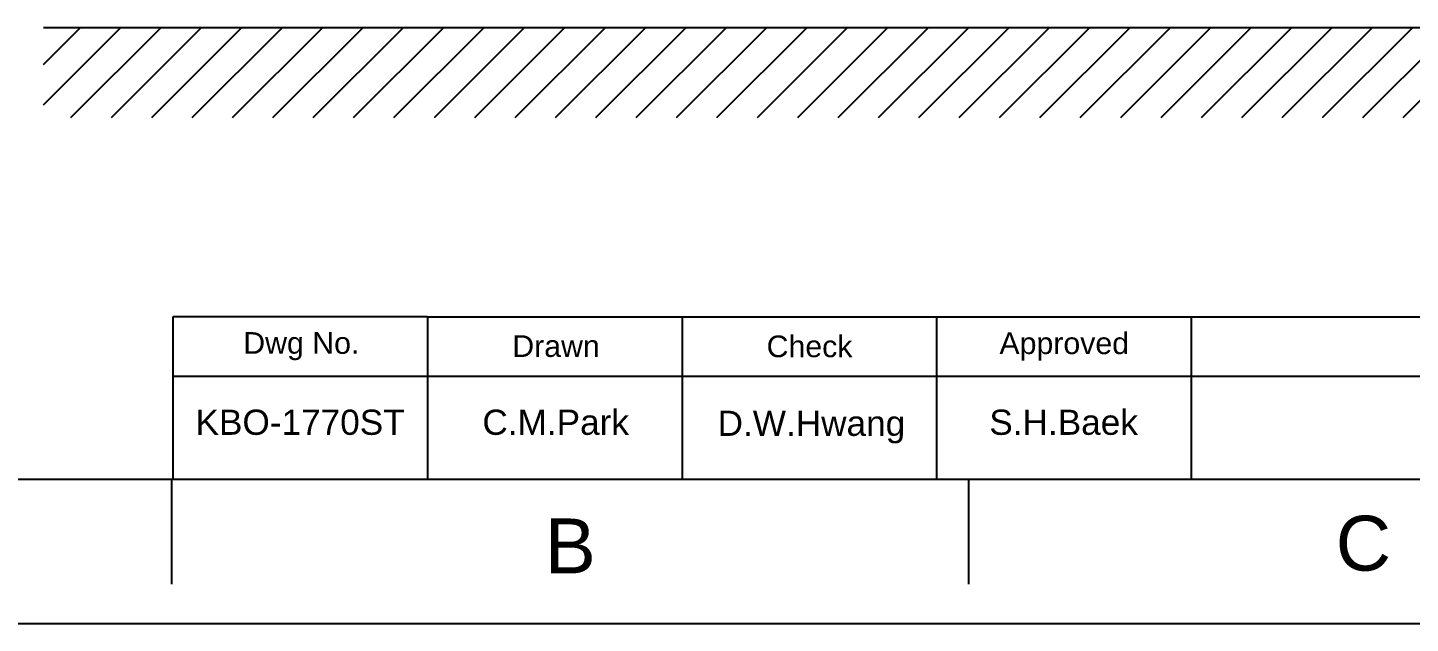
# Model space of a CAD drawing. Header units: millimetres. Extents: x 2915 to 5291, y 1031 to 4391.
# Drawn here: x 3358 to 4127, y 1031 to 1362 of the extents above; entities that cross this region are included whole.
import ezdxf

# ---------------------------------------------------------------- set-up
doc = ezdxf.new("R2010")
doc.units = ezdxf.units.MM
for name, color, linetype in [('FORM', 7, 'Continuous'), ('hatch', 2, 'Continuous'), ('벽', 2, 'Continuous')]:
    doc.layers.add(name, color=color, linetype=linetype)
doc.layers.add('TEXT', color=2, linetype='Continuous', lineweight=13)
doc.styles.add('ARIAL', font='arial.ttf')
doc.styles.get("Standard").update_dxf_attribs({"font": 'arial.ttf'})

msp = doc.modelspace()

# ---------------------------------------------------------------- hatches: boundary and pattern name
at = {"layer": 'hatch'}
h = msp.add_hatch(dxfattribs=at)
h.set_pattern_fill('ANSI31', color=256, scale=5)
h.set_pattern_definition([(45, (-9780.337, 6896.133), (-11.22532, 11.22532), [])])
h.paths.add_polyline_path([(4879.62, 1362.25), (3366.7, 1362.25), (3366.7, 1312.25), (4879.62, 1312.25)])

# ---------------------------------------------------------------- linework, layer by layer
at = {"layer": 'FORM'}
for p, q in [((3580.29, 1201.65), (3438.65, 1201.65)), ((3438.65, 1201.65), (3438.65, 1111.24)), ((3580.29, 1201.65), (5210.65, 1201.65)), ((3580.29, 1201.65), (3580.29, 1111.24)), ((3721.93, 1201.65), (3721.93, 1111.24)), ((3863.57, 1111.24), (3863.57, 1201.65)), ((4005.21, 1111.24), (4005.21, 1201.65)), ((3438.65, 1168.5), (4849.02, 1168.5))]:
    msp.add_line(p, q, dxfattribs=at)
at = {"layer": 'FORM', "linetype": 'Continuous'}
msp.add_line((5210.65, 1111.24), (2994.65, 1111.24), dxfattribs=at)
at = {"layer": 'FORM', "color": 7, "linetype": 'Continuous'}
for p, q in [((3437.87, 1111.22), (3437.87, 1053.08)), ((3881.07, 1111.23), (3881.07, 1053.08)), ((2914.65, 1031.24), (5290.65, 1031.24))]:
    msp.add_line(p, q, dxfattribs=at)
at = {"layer": '벽'}
msp.add_line((4879.62, 1362.25), (3366.7, 1362.25), dxfattribs=at)

# ---------------------------------------------------------------- texts
at = {"layer": 'FORM', "char_height": 30.5, "attachment_point": 5}
for s, insert in [('B', (3659.73, 1074.26)), ('C', (4100.74, 1075.57))]:
    msp.add_mtext_dynamic_manual_height_columns(s, width=40, gutter_width=50, heights=[0], dxfattribs=dict(at, insert=insert))
at = {"layer": 'TEXT', "char_height": 12.054, "attachment_point": 5}
for s, insert in [('Dwg No.', (3510.14, 1185.23)), ('Check', (3792.75, 1185.08)), ('Approved', (3934.39, 1185.08)), ('Drawn', (3651.78, 1185.23))]:
    msp.add_mtext_dynamic_manual_height_columns(s, width=141.6395, gutter_width=75.34, heights=[0], dxfattribs=dict(at, insert=insert))
at = {"layer": 'TEXT', "char_height": 14, "attachment_point": 5, "style": 'ARIAL'}
for s, insert in [('KBO-1770ST', (3509.47, 1142.89)), ('C.M.Park', (3651.58, 1142.89)), ('D.W.Hwang', (3793.8, 1140.3)), ('S.H.Baek', (3934.03, 1142.89))]:
    msp.add_mtext_dynamic_manual_height_columns(s, width=141.6395, gutter_width=75.34, heights=[0], dxfattribs=dict(at, insert=insert))

doc.saveas('drawing.dxf')
